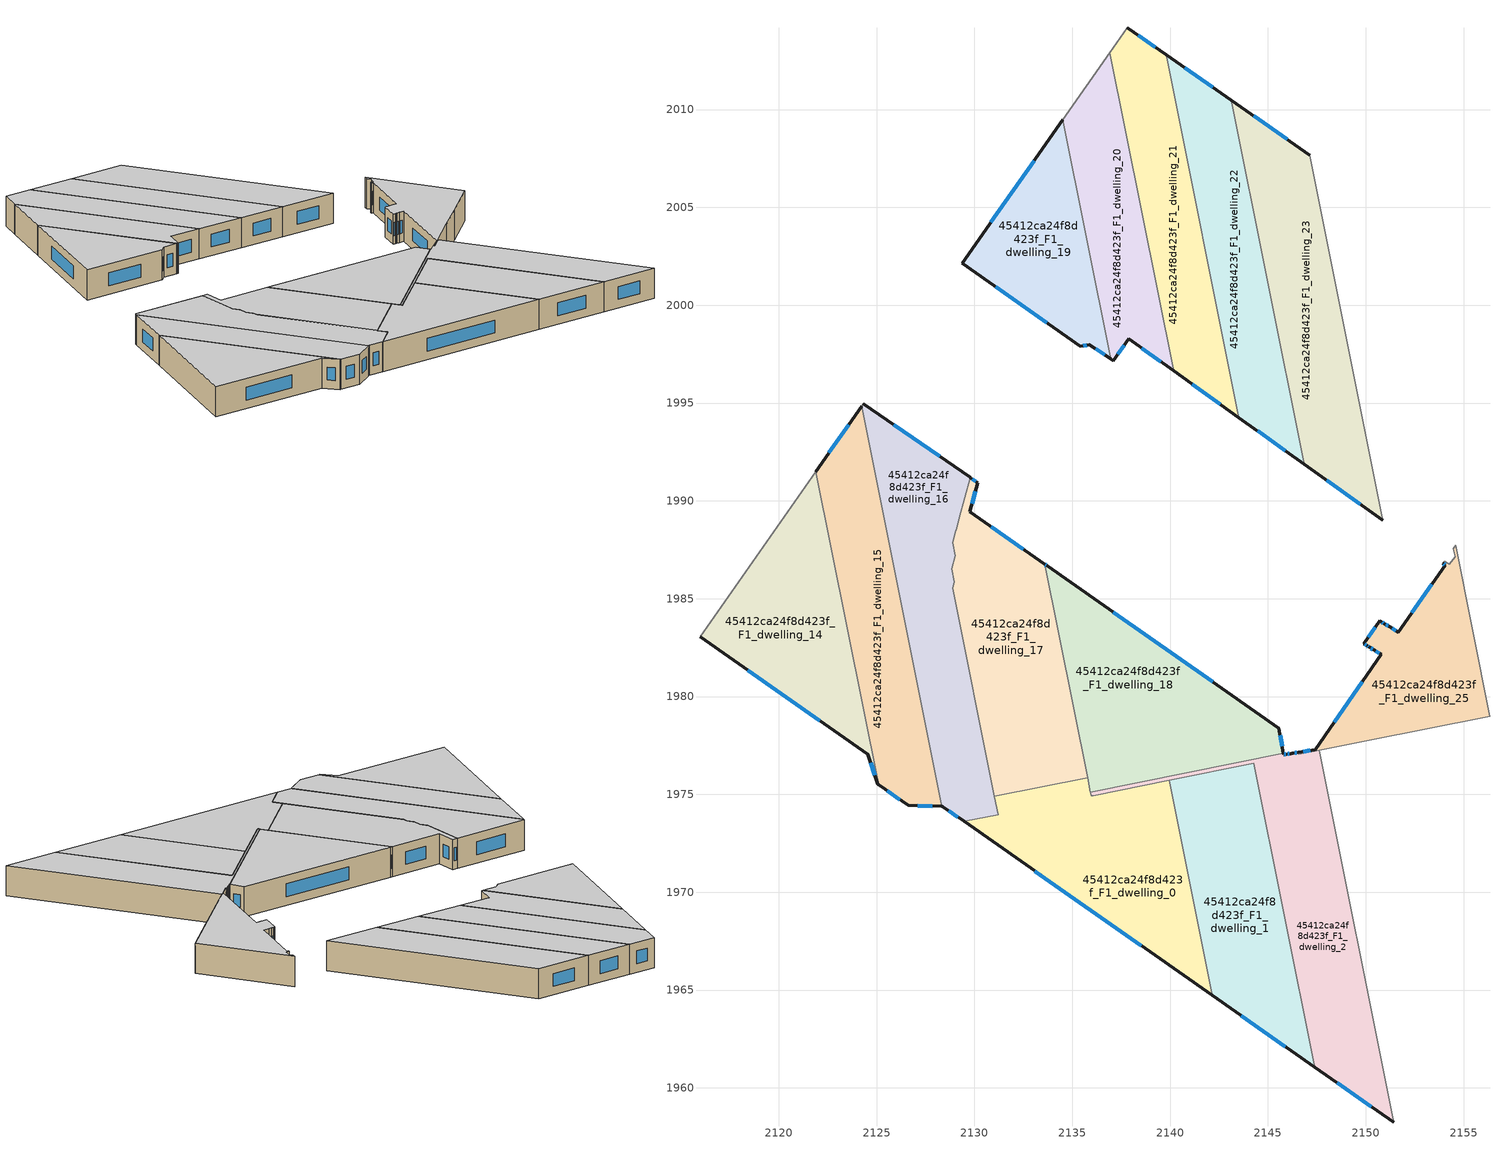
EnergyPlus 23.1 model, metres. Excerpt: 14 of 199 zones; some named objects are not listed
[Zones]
45412ca24f8d423f_F1_dwelling_0
 floor to 45412ca24f8d423f_F0_dwelling_0 (EU_floor_Construction): 2139.95,1975.72 2142.15,1964.74 2129.47,1973.62 2131.21,1973.97 2131.02,1974.9 2135.78,1975.85 2135.97,1974.92 z3
 wall outside (EU_wall_Construction): 2129.47,1973.62 2142.15,1964.74 z3:6
 wall to 45412ca24f8d423f_F1_dwelling_17 (EU_wall_Construction): 2135.78,1975.85 2131.02,1974.9 z3:6
 wall to 45412ca24f8d423f_F1_dwelling_1 (EU_wall_Construction): 2142.15,1964.74 2139.95,1975.72 z3:6
 wall to 45412ca24f8d423f_F1_dwelling_16 (EU_wall_Construction): 2131.02,1974.9 2131.21,1973.97 2129.47,1973.62 z3:6
 wall to 45412ca24f8d423f_F1_dwelling_18 (EU_wall_Construction): 2135.93,1975.12 2135.78,1975.85 z3:6
 wall to 45412ca24f8d423f_F1_dwelling_2 (EU_wall_Construction): 2139.95,1975.72 2136.07,1974.94 2135.97,1974.92 2135.94,1975.07 2135.93,1975.12 z3:6
 window (EU_Window_Construction): 2133.09,1971.08 2138.53,1967.28 z3.86:5.14
 ceiling to 45412ca24f8d423f_F2_dwelling_0 (EU_floor_Construction): 2142.15,1964.74 2139.95,1975.72 2135.97,1974.92 2135.78,1975.85 2131.02,1974.9 2131.21,1973.97 2129.47,1973.62 z6
45412ca24f8d423f_F1_dwelling_1
 floor to 45412ca24f8d423f_F0_dwelling_1 (EU_floor_Construction): 2144.29,1976.59 2147.4,1961.06 2142.15,1964.74 2139.95,1975.72 z3
 wall outside (EU_wall_Construction): 2142.15,1964.74 2147.4,1961.06 z3:6
 wall to 45412ca24f8d423f_F1_dwelling_2 (EU_wall_Construction): 2147.4,1961.06 2144.29,1976.59 2139.95,1975.72 z3:6
 window (EU_Window_Construction): 2143.65,1963.69 2145.9,1962.11 z3.86:5.14
 ceiling to 45412ca24f8d423f_F2_dwelling_1 (EU_floor_Construction): 2147.4,1961.06 2144.29,1976.59 2139.95,1975.72 2142.15,1964.74 z6
45412ca24f8d423f_F1_dwelling_14
 floor to 45412ca24f8d423f_F0_dwelling_14 (EU_floor_Construction): 2121.9,1991.5 2125.1,1975.49 2125.05,1975.53 2124.56,1977.06 2115.98,1983.07 z3
 wall outside (EU_wall_Construction): 2115.98,1983.07 2124.56,1977.06 2125.05,1975.53 2125.1,1975.49 z3:6
 wall adiabatic (EU_wall_Construction): 2121.9,1991.5 2115.98,1983.07 z3:6
 wall to 45412ca24f8d423f_F1_dwelling_15 (EU_wall_Construction): 2125.1,1975.49 2121.9,1991.5 z3:6
 window (EU_Window_Construction): 2124.7,1976.62 2124.91,1975.97 / 2118.43,1981.35 2122.11,1978.77 z3.86:5.14
 ceiling to 45412ca24f8d423f_F2_dwelling_14 (EU_floor_Construction): 2125.1,1975.49 2121.9,1991.5 2115.98,1983.07 2124.56,1977.06 2125.05,1975.53 z6
45412ca24f8d423f_F1_dwelling_15
 floor to 45412ca24f8d423f_F0_dwelling_15 (EU_floor_Construction): 2124.24,1994.84 2128.34,1974.38 2126.62,1974.43 2125.1,1975.49 2121.9,1991.5 z3
 wall outside (EU_wall_Construction): 2124.24,1994.84 2121.9,1991.5 / 2125.1,1975.49 2126.62,1974.43 2128.34,1974.38 z3:6
 wall to 45412ca24f8d423f_F1_dwelling_16 (EU_wall_Construction): 2128.34,1974.38 2124.24,1994.84 z3:6
 window (EU_Window_Construction): 2123.57,1993.89 2122.57,1992.45 / 2127.11,1974.42 2127.85,1974.4 / 2125.54,1975.19 2126.19,1974.74 z3.86:5.14
 ceiling to 45412ca24f8d423f_F2_dwelling_15 (EU_floor_Construction): 2128.34,1974.38 2124.24,1994.84 2121.9,1991.5 2125.1,1975.49 2126.62,1974.43 z6
45412ca24f8d423f_F1_dwelling_16
 floor to 45412ca24f8d423f_F0_dwelling_16 (EU_floor_Construction): 2129.78,1991.19 2129.06,1988.5 2128.88,1987.85 2129.02,1987.19 2128.84,1986.53 2128.97,1985.87 2128.89,1985.54 2131.21,1973.96 2129.47,1973.62 2128.38,1974.38 2128.34,1974.38 2124.24,1994.84 2124.32,1994.96 z3
 wall outside (EU_wall_Construction): 2128.34,1974.38 2128.38,1974.38 2129.47,1973.62 / 2129.78,1991.2 2124.32,1994.96 z3:6
 wall to 45412ca24f8d423f_F1_dwelling_17 (EU_wall_Construction): 2131.02,1974.9 2128.89,1985.54 2128.97,1985.87 2128.84,1986.53 2129.02,1987.19 2128.88,1987.85 2129.06,1988.5 2129.23,1989.14 2129.78,1991.19 z3:6
 wall adiabatic (EU_wall_Construction): 2124.32,1994.96 2124.24,1994.84 z3:6
 window (EU_Window_Construction): 2128.69,1974.16 2129.16,1973.84 / 2128.22,1992.27 2125.88,1993.88 z3.86:5.14
 ceiling to 45412ca24f8d423f_F2_dwelling_16 (EU_floor_Construction): 2131.21,1973.96 2128.89,1985.54 2128.97,1985.87 2128.84,1986.53 2129.02,1987.19 2128.88,1987.85 2129.06,1988.5 2129.78,1991.19 2124.32,1994.96 2124.24,1994.84 2128.34,1974.38 2128.38,1974.38 2129.47,1973.62 z6
45412ca24f8d423f_F1_dwelling_17
 floor to 45412ca24f8d423f_F0_dwelling_17 (EU_floor_Construction): 2133.6,1986.76 2135.78,1975.85 2131.02,1974.9 2128.89,1985.54 2128.97,1985.87 2128.84,1986.54 2129.02,1987.19 2128.88,1987.85 2129.06,1988.5 2129.23,1989.14 2129.78,1991.19 2130.17,1990.92 2129.77,1989.44 z3
 wall outside (EU_wall_Construction): 2133.6,1986.76 2129.77,1989.44 2130.17,1990.92 2129.78,1991.19 z3:6
 wall to 45412ca24f8d423f_F1_dwelling_18 (EU_wall_Construction): 2135.78,1975.85 2133.6,1986.76 z3:6
 window (EU_Window_Construction): 2130.06,1991 2129.89,1991.12 / 2129.89,1989.86 2130.06,1990.5 / 2132.5,1987.53 2130.87,1988.67 z3.86:5.14
 ceiling to 45412ca24f8d423f_F2_dwelling_17 (EU_floor_Construction): 2135.78,1975.85 2133.6,1986.76 2129.77,1989.44 2130.17,1990.92 2129.78,1991.19 2129.23,1989.14 2129.06,1988.5 2128.88,1987.85 2129.02,1987.19 2128.84,1986.54 2128.97,1985.87 2128.89,1985.54 2131.02,1974.9 z6
45412ca24f8d423f_F1_dwelling_18
 floor to 45412ca24f8d423f_F0_dwelling_18 (EU_floor_Construction): 2145.56,1978.38 2145.79,1977.09 2135.93,1975.12 2133.6,1986.76 2133.72,1986.68 z3
 wall outside (EU_wall_Construction): 2145.79,1977.09 2145.56,1978.38 2133.72,1986.68 2133.6,1986.76 z3:6
 wall to 45412ca24f8d423f_F1_dwelling_2 (EU_wall_Construction): 2135.93,1975.12 2145.79,1977.09 z3:6
 window (EU_Window_Construction): 2133.68,1986.7 2133.63,1986.74 / 2142.17,1980.75 2137.1,1984.31 / 2145.73,1977.46 2145.62,1978.01 z3.86:5.14
 ceiling to 45412ca24f8d423f_F2_dwelling_18 (EU_floor_Construction): 2145.79,1977.09 2145.56,1978.38 2133.72,1986.68 2133.6,1986.76 2135.93,1975.12 z6
45412ca24f8d423f_F1_dwelling_19
 floor to 45412ca24f8d423f_F0_dwelling_19 (EU_floor_Construction): 2134.52,2009.49 2136.97,1997.25 2135.88,1997.98 2135.42,1997.89 2129.37,2002.15 z3
 wall outside (EU_wall_Construction): 2134.52,2009.49 2129.37,2002.15 2135.42,1997.89 2135.88,1997.98 2136.97,1997.25 z3:6
 wall to 45412ca24f8d423f_F1_dwelling_20 (EU_wall_Construction): 2136.97,1997.25 2134.52,2009.49 z3:6
 window (EU_Window_Construction): 2135.55,1997.92 2135.75,1997.95 / 2131.1,2000.93 2133.69,1999.11 / 2133.05,2007.39 2130.84,2004.24 / 2136.19,1997.77 2136.66,1997.46 z3.86:5.14
 ceiling to 45412ca24f8d423f_F2_dwelling_19 (EU_floor_Construction): 2136.97,1997.25 2134.52,2009.49 2129.37,2002.15 2135.42,1997.89 2135.88,1997.98 z6
45412ca24f8d423f_F1_dwelling_2
 floor to 45412ca24f8d423f_F0_dwelling_2 (EU_floor_Construction): 2147.62,1977.25 2151.43,1958.24 2147.4,1961.06 2144.29,1976.59 2136.07,1974.94 2135.97,1974.92 2135.94,1975.07 2135.93,1975.12 2145.79,1977.09 2145.8,1977.04 2145.95,1977.06 2146.16,1977.09 2146.25,1977.1 2146.29,1977.11 2146.54,1977.15 2146.56,1977.04 z3
 wall outside (EU_wall_Construction): 2146.54,1977.15 2146.29,1977.11 2146.25,1977.1 2146.16,1977.09 2145.95,1977.06 2145.8,1977.04 2145.79,1977.09 / 2147.4,1961.06 2151.43,1958.24 z3:6
 wall to 45412ca24f8d423f_F1_dwelling_25 (EU_wall_Construction): 2147.62,1977.25 2146.56,1977.04 2146.54,1977.15 z3:6
 wall to 45412ca24f8d423f_F1_dwelling_3 (EU_wall_Construction): 2151.43,1958.24 2147.62,1977.25 z3:6
 window (EU_Window_Construction): 2145.91,1977.05 2145.84,1977.04 / 2146.1,1977.08 2146.01,1977.07 / 2146.47,1977.14 2146.36,1977.12 / 2148.55,1960.26 2150.28,1959.05 z3.86:5.14
 ceiling to 45412ca24f8d423f_F2_dwelling_2 (EU_floor_Construction): 2151.43,1958.24 2147.62,1977.25 2146.56,1977.04 2146.54,1977.15 2146.29,1977.11 2146.25,1977.1 2146.16,1977.09 2145.95,1977.06 2145.8,1977.04 2145.79,1977.09 2135.93,1975.12 2135.94,1975.07 2135.97,1974.92 2136.07,1974.94 2144.29,1976.59 2147.4,1961.06 z6
45412ca24f8d423f_F1_dwelling_20
 floor to 45412ca24f8d423f_F0_dwelling_20 (EU_floor_Construction): 2136.92,2012.9 2140.18,1996.64 2137.89,1998.28 2137.09,1997.17 2137.03,1997.21 2136.97,1997.25 2134.52,2009.49 z3
 wall outside (EU_wall_Construction): 2136.97,1997.25 2137.03,1997.21 2137.09,1997.17 2137.89,1998.28 2140.18,1996.64 z3:6
 wall to 45412ca24f8d423f_F1_dwelling_21 (EU_wall_Construction): 2140.18,1996.64 2136.92,2012.9 z3:6
 wall adiabatic (EU_wall_Construction): 2136.92,2012.9 2134.52,2009.49 z3:6
 window (EU_Window_Construction): 2138.54,1997.81 2139.52,1997.11 / 2137.32,1997.49 2137.66,1997.96 z3.86:5.14
 ceiling to 45412ca24f8d423f_F2_dwelling_20 (EU_floor_Construction): 2140.18,1996.64 2136.92,2012.9 2134.52,2009.49 2136.97,1997.25 2137.03,1997.21 2137.09,1997.17 2137.89,1998.28 z6
45412ca24f8d423f_F1_dwelling_21
 floor to 45412ca24f8d423f_F0_dwelling_21 (EU_floor_Construction): 2139.8,2012.8 2143.52,1994.26 2140.18,1996.64 2136.92,2012.9 2137.82,2014.18 z3
 wall outside (EU_wall_Construction): 2139.8,2012.8 2137.82,2014.18 / 2140.18,1996.64 2143.52,1994.26 z3:6
 wall to 45412ca24f8d423f_F1_dwelling_22 (EU_wall_Construction): 2143.52,1994.26 2139.8,2012.8 z3:6
 wall adiabatic (EU_wall_Construction): 2137.82,2014.18 2136.92,2012.9 z3:6
 window (EU_Window_Construction): 2139.23,2013.19 2138.38,2013.79 / 2141.13,1995.96 2142.56,1994.94 z3.86:5.14
 ceiling to 45412ca24f8d423f_F2_dwelling_21 (EU_floor_Construction): 2143.52,1994.26 2139.8,2012.8 2137.82,2014.18 2136.92,2012.9 2140.18,1996.64 z6
45412ca24f8d423f_F1_dwelling_22
 floor to 45412ca24f8d423f_F0_dwelling_22 (EU_floor_Construction): 2143.12,2010.47 2146.85,1991.88 2143.52,1994.26 2139.8,2012.8 z3
 wall outside (EU_wall_Construction): 2143.52,1994.26 2146.85,1991.88 / 2143.12,2010.47 2139.8,2012.8 z3:6
 wall to 45412ca24f8d423f_F1_dwelling_23 (EU_wall_Construction): 2146.85,1991.88 2143.12,2010.47 z3:6
 window (EU_Window_Construction): 2144.47,1993.58 2145.9,1992.56 / 2142.17,2011.14 2140.75,2012.13 z3.86:5.14
 ceiling to 45412ca24f8d423f_F2_dwelling_22 (EU_floor_Construction): 2146.85,1991.88 2143.12,2010.47 2139.8,2012.8 2143.52,1994.26 z6
45412ca24f8d423f_F1_dwelling_23
 floor to 45412ca24f8d423f_F0_dwelling_23 (EU_floor_Construction): 2147.13,2007.67 2150.88,1989 2146.85,1991.88 2143.12,2010.47 z3
 wall outside (EU_wall_Construction): 2147.13,2007.67 2143.12,2010.47 / 2146.85,1991.88 2150.88,1989 z3:6
 wall to 45412ca24f8d423f_F1_dwelling_24 (EU_wall_Construction): 2150.88,1989 2147.13,2007.67 z3:6
 window (EU_Window_Construction): 2145.99,2008.47 2144.27,2009.67 / 2148,1991.05 2149.73,1989.82 z3.86:5.14
 ceiling to 45412ca24f8d423f_F2_dwelling_23 (EU_floor_Construction): 2150.88,1989 2147.13,2007.67 2143.12,2010.47 2146.85,1991.88 z6
45412ca24f8d423f_F1_dwelling_25
 floor to 45412ca24f8d423f_F0_dwelling_25 (EU_floor_Construction): 2154.6,1987.73 2156.35,1979 2146.56,1977.04 2146.54,1977.15 2147.42,1977.28 2150.8,1982.16 2150.41,1982.39 2150.2,1982.51 2150.15,1982.54 2150.07,1982.59 2149.89,1982.7 2150.71,1983.87 2150.75,1983.85 2150.79,1983.82 2150.95,1983.73 2151.22,1983.56 2151.65,1983.29 2154.07,1986.72 2153.95,1986.8 2154.03,1986.93 2154.28,1986.75 2154.56,1987.15 2154.48,1987.56 z3
 wall outside (EU_wall_Construction): 2153.95,1986.8 2154.07,1986.72 2151.65,1983.29 2151.22,1983.56 2150.95,1983.73 2150.79,1983.82 2150.75,1983.85 2150.71,1983.87 2149.89,1982.7 2150.07,1982.59 2150.15,1982.54 2150.2,1982.51 2150.41,1982.39 2150.8,1982.16 2147.42,1977.28 2146.54,1977.15 z3:6
 wall to 45412ca24f8d423f_F1_dwelling_24 (EU_wall_Construction): 2154.6,1987.73 2154.48,1987.56 2154.56,1987.15 2154.28,1986.75 2154.03,1986.93 2153.95,1986.8 z3:6
 wall to 45412ca24f8d423f_F1_dwelling_26 (EU_wall_Construction): 2156.35,1979 2154.6,1987.73 z3:6
 wall to 45412ca24f8d423f_F1_dwelling_3 (EU_wall_Construction): 2147.62,1977.25 2150.42,1977.82 z3:6
 wall to 45412ca24f8d423f_F1_dwelling_4 (EU_wall_Construction): 2150.42,1977.82 2152.9,1978.31 z3:6
 wall to 45412ca24f8d423f_F1_dwelling_5 (EU_wall_Construction): 2152.9,1978.31 2156.35,1979 z3:6
 window (EU_Window_Construction): 2149.94,1982.67 2150.01,1982.62 / 2150.47,1983.54 2150.12,1983.03 / 2150.9,1983.75 2150.84,1983.8 / 2151.14,1983.61 2151.02,1983.68 / 2151.53,1983.37 2151.34,1983.48 / 2153.38,1985.74 2152.34,1984.27 / 2153.98,1986.78 2154.03,1986.74 / 2147.17,1977.24 2146.8,1977.19 / 2149.83,1980.76 2148.39,1978.68 / 2150.52,1982.32 2150.69,1982.22 / 2150.26,1982.48 2150.35,1982.42 / 2150.09,1982.58 2150.13,1982.56 z3.86:5.14
 ceiling to 45412ca24f8d423f_F2_dwelling_25 (EU_floor_Construction): 2156.35,1979 2154.6,1987.73 2154.48,1987.56 2154.56,1987.15 2154.28,1986.75 2154.03,1986.93 2153.95,1986.8 2154.07,1986.72 2151.65,1983.29 2151.22,1983.56 2150.95,1983.73 2150.79,1983.82 2150.75,1983.85 2150.71,1983.87 2149.89,1982.7 2150.07,1982.59 2150.15,1982.54 2150.2,1982.51 2150.41,1982.39 2150.8,1982.16 2147.42,1977.28 2146.54,1977.15 2146.56,1977.04 z6
[Building]
EU S2 Campaign: North Axis=0; Terrain=City; Solar Distribution=FullExterior
[Site:Location]
Helsinki-Vantaa.AP: Latitude=60.317; Longitude=24.963; Time Zone=2; Elevation=54.6
[SizingPeriod:WeatherFileDays]
AnnualSizingPeriod: Begin Month=1; Begin Day of Month=1; End Month=12; End Day of Month=31; Day of Week for Start Day=Monday; Use Weather File Daylight Saving Period=No; Use Weather File Rain and Snow Indicators=No
[MATERIAL]
EU_InternalMass_Material: Roughness=MediumRough; Thickness=0.1; Conductivity=1; Density=1800; Specific Heat=900; Thermal Absorptance=0.9; Solar Absorptance=0.7; Visible Absorptance=0.7
[MATERIAL:NOMASS] Roughness=MediumRough; Thermal Absorptance=0.9; Solar Absorptance=0.7; Visible Absorptance=0.7
Name | Thermal Resistance
EU_wall_NoMass | 1.10183
EU_floor_NoMass | 1.70606
[WINDOWMATERIAL:SIMPLEGLAZINGSYSTEM]
EU_Window_SimpleGlazing: UFactor=3.11035; Solar Heat Gain Coefficient=0.8; Visible Transmittance=0.8
[CONSTRUCTION]
EU_wall_Construction: EU_wall_NoMass
EU_floor_Construction: EU_floor_NoMass
EU_Window_Construction: EU_Window_SimpleGlazing
EU_InternalMass_Construction: EU_InternalMass_Material
[ZONE] Type=1; Multiplier=1; Ceiling Height=autocalculate; Floor Area=autocalculate; Part of Total Floor Area=Yes
Name | Volume
45412ca24f8d423f_F1_dwelling_0 | 193.269
45412ca24f8d423f_F1_dwelling_1 | 179.421
45412ca24f8d423f_F1_dwelling_14 | 167.482
45412ca24f8d423f_F1_dwelling_15 | 167.484
45412ca24f8d423f_F1_dwelling_16 | 186.706
45412ca24f8d423f_F1_dwelling_17 | 192.248
45412ca24f8d423f_F1_dwelling_18 | 199.269
45412ca24f8d423f_F1_dwelling_19 | 124.988
45412ca24f8d423f_F1_dwelling_2 | 185.769
45412ca24f8d423f_F1_dwelling_20 | 126.279
45412ca24f8d423f_F1_dwelling_21 | 155.057
45412ca24f8d423f_F1_dwelling_22 | 159.186
45412ca24f8d423f_F1_dwelling_23 | 192.757
45412ca24f8d423f_F1_dwelling_25 | 124.791
[INTERNALMASS] Construction=EU_InternalMass_Construction
Name | Zone or ZoneList | Surface Area
45412ca24f8d423f_F1_dwelling_0_EU_InternalMass | 45412ca24f8d423f_F1_dwelling_0 | 64.4247
45412ca24f8d423f_F1_dwelling_1_EU_InternalMass | 45412ca24f8d423f_F1_dwelling_1 | 59.8073
45412ca24f8d423f_F1_dwelling_2_EU_InternalMass | 45412ca24f8d423f_F1_dwelling_2 | 61.9225
45412ca24f8d423f_F1_dwelling_14_EU_InternalMass | 45412ca24f8d423f_F1_dwelling_14 | 55.8271
45412ca24f8d423f_F1_dwelling_15_EU_InternalMass | 45412ca24f8d423f_F1_dwelling_15 | 55.8281
45412ca24f8d423f_F1_dwelling_16_EU_InternalMass | 45412ca24f8d423f_F1_dwelling_16 | 62.2381
45412ca24f8d423f_F1_dwelling_17_EU_InternalMass | 45412ca24f8d423f_F1_dwelling_17 | 64.0806
45412ca24f8d423f_F1_dwelling_18_EU_InternalMass | 45412ca24f8d423f_F1_dwelling_18 | 66.4226
45412ca24f8d423f_F1_dwelling_19_EU_InternalMass | 45412ca24f8d423f_F1_dwelling_19 | 41.6625
45412ca24f8d423f_F1_dwelling_20_EU_InternalMass | 45412ca24f8d423f_F1_dwelling_20 | 42.0927
45412ca24f8d423f_F1_dwelling_21_EU_InternalMass | 45412ca24f8d423f_F1_dwelling_21 | 51.6858
45412ca24f8d423f_F1_dwelling_22_EU_InternalMass | 45412ca24f8d423f_F1_dwelling_22 | 53.0617
45412ca24f8d423f_F1_dwelling_23_EU_InternalMass | 45412ca24f8d423f_F1_dwelling_23 | 64.2521
45412ca24f8d423f_F1_dwelling_25_EU_InternalMass | 45412ca24f8d423f_F1_dwelling_25 | 41.5975
[OTHEREQUIPMENT] Fuel Type=Electricity; Design Level Calculation Method=Watts/Area; Power per Zone Floor Area=1; Fraction Latent=0; Fraction Radiant=0; Fraction Lost=0; Carbon Dioxide Generation Rate=0; EndUse Subcategory=EU_Step8_InternalGains
Name | Zone or ZoneList or Space or SpaceList | Schedule
EU_Step8_InternalGain_45412ca24f8d423f_F1_dwelling_0_f000 | 45412ca24f8d423f_F1_dwelling_0 | EU_Step8_GainSchedule_45412ca24f8d423f_F1_dwelling_0_f000
EU_Step8_InternalGain_45412ca24f8d423f_F1_dwelling_1_f000 | 45412ca24f8d423f_F1_dwelling_1 | EU_Step8_GainSchedule_45412ca24f8d423f_F1_dwelling_1_f000
EU_Step8_InternalGain_45412ca24f8d423f_F1_dwelling_2_f000 | 45412ca24f8d423f_F1_dwelling_2 | EU_Step8_GainSchedule_45412ca24f8d423f_F1_dwelling_2_f000
EU_Step8_InternalGain_45412ca24f8d423f_F1_dwelling_14_f000 | 45412ca24f8d423f_F1_dwelling_14 | EU_Step8_GainSchedule_45412ca24f8d423f_F1_dwelling_14_f000
EU_Step8_InternalGain_45412ca24f8d423f_F1_dwelling_15_f000 | 45412ca24f8d423f_F1_dwelling_15 | EU_Step8_GainSchedule_45412ca24f8d423f_F1_dwelling_15_f000
EU_Step8_InternalGain_45412ca24f8d423f_F1_dwelling_16_f000 | 45412ca24f8d423f_F1_dwelling_16 | EU_Step8_GainSchedule_45412ca24f8d423f_F1_dwelling_16_f000
EU_Step8_InternalGain_45412ca24f8d423f_F1_dwelling_17_f000 | 45412ca24f8d423f_F1_dwelling_17 | EU_Step8_GainSchedule_45412ca24f8d423f_F1_dwelling_17_f000
EU_Step8_InternalGain_45412ca24f8d423f_F1_dwelling_18_f000 | 45412ca24f8d423f_F1_dwelling_18 | EU_Step8_GainSchedule_45412ca24f8d423f_F1_dwelling_18_f000
EU_Step8_InternalGain_45412ca24f8d423f_F1_dwelling_19_f000 | 45412ca24f8d423f_F1_dwelling_19 | EU_Step8_GainSchedule_45412ca24f8d423f_F1_dwelling_19_f000
EU_Step8_InternalGain_45412ca24f8d423f_F1_dwelling_20_f000 | 45412ca24f8d423f_F1_dwelling_20 | EU_Step8_GainSchedule_45412ca24f8d423f_F1_dwelling_20_f000
EU_Step8_InternalGain_45412ca24f8d423f_F1_dwelling_21_f000 | 45412ca24f8d423f_F1_dwelling_21 | EU_Step8_GainSchedule_45412ca24f8d423f_F1_dwelling_21_f000
EU_Step8_InternalGain_45412ca24f8d423f_F1_dwelling_22_f000 | 45412ca24f8d423f_F1_dwelling_22 | EU_Step8_GainSchedule_45412ca24f8d423f_F1_dwelling_22_f000
EU_Step8_InternalGain_45412ca24f8d423f_F1_dwelling_23_f000 | 45412ca24f8d423f_F1_dwelling_23 | EU_Step8_GainSchedule_45412ca24f8d423f_F1_dwelling_23_f000
EU_Step8_InternalGain_45412ca24f8d423f_F1_dwelling_25_f000 | 45412ca24f8d423f_F1_dwelling_25 | EU_Step8_GainSchedule_45412ca24f8d423f_F1_dwelling_25_f000
[ZONEVENTILATION:DESIGNFLOWRATE] Schedule=EU_AlwaysOn; Design Flow Rate Calculation Method=AirChanges/Hour; Air Changes per Hour=0.756316; Ventilation Type=Natural; Fan Pressure Rise=0; Fan Total Efficiency=1; Constant Term Coefficient=1; Temperature Term Coefficient=0; Velocity Term Coefficient=0; Velocity Squared Term Coefficient=0; Minimum Indoor Temperature=-100; Maximum Indoor Temperature=100; Delta Temperature=-100; Minimum Outdoor Temperature=-100; Maximum Outdoor Temperature=100; Maximum Wind Speed=40
Name | Zone or ZoneList or Space or SpaceList
EU_ConstantAir_45412ca24f8d423f_F1_dwelling_0 | 45412ca24f8d423f_F1_dwelling_0
EU_ConstantAir_45412ca24f8d423f_F1_dwelling_1 | 45412ca24f8d423f_F1_dwelling_1
EU_ConstantAir_45412ca24f8d423f_F1_dwelling_2 | 45412ca24f8d423f_F1_dwelling_2
EU_ConstantAir_45412ca24f8d423f_F1_dwelling_14 | 45412ca24f8d423f_F1_dwelling_14
EU_ConstantAir_45412ca24f8d423f_F1_dwelling_15 | 45412ca24f8d423f_F1_dwelling_15
EU_ConstantAir_45412ca24f8d423f_F1_dwelling_16 | 45412ca24f8d423f_F1_dwelling_16
EU_ConstantAir_45412ca24f8d423f_F1_dwelling_17 | 45412ca24f8d423f_F1_dwelling_17
EU_ConstantAir_45412ca24f8d423f_F1_dwelling_18 | 45412ca24f8d423f_F1_dwelling_18
EU_ConstantAir_45412ca24f8d423f_F1_dwelling_19 | 45412ca24f8d423f_F1_dwelling_19
EU_ConstantAir_45412ca24f8d423f_F1_dwelling_20 | 45412ca24f8d423f_F1_dwelling_20
EU_ConstantAir_45412ca24f8d423f_F1_dwelling_21 | 45412ca24f8d423f_F1_dwelling_21
EU_ConstantAir_45412ca24f8d423f_F1_dwelling_22 | 45412ca24f8d423f_F1_dwelling_22
EU_ConstantAir_45412ca24f8d423f_F1_dwelling_23 | 45412ca24f8d423f_F1_dwelling_23
EU_ConstantAir_45412ca24f8d423f_F1_dwelling_25 | 45412ca24f8d423f_F1_dwelling_25
[HVACTEMPLATE:ZONE:IDEALLOADSAIRSYSTEM] System Availability Schedule=EU_AlwaysOn; Maximum Heating Supply Air Temperature=50; Minimum Cooling Supply Air Temperature=13; Maximum Heating Supply Air Humidity Ratio=0.0156; Minimum Cooling Supply Air Humidity Ratio=0.0077; Heating Limit=NoLimit; Cooling Limit=NoLimit; Heating Availability Schedule=EU_AlwaysOn; Cooling Availability Schedule=EU_CoolingOff; Dehumidification Control Type=ConstantSensibleHeatRatio; Cooling Sensible Heat Ratio=0.7; Dehumidification Setpoint=60; Humidification Control Type=None; Humidification Setpoint=30; Outdoor Air Method=None; Outdoor Air Flow Rate per Person=0.00944; Outdoor Air Flow Rate per Zone Floor Area=0; Outdoor Air Flow Rate per Zone=0; Demand Controlled Ventilation Type=None; Outdoor Air Economizer Type=NoEconomizer; Heat Recovery Type=None; Sensible Heat Recovery Effectiveness=0.7; Latent Heat Recovery Effectiveness=0.65
Name | Template Thermostat
45412ca24f8d423f_F1_dwelling_0 | EU_HeatOnly_45412ca24f8d423f_F1_dwelling_0
45412ca24f8d423f_F1_dwelling_1 | EU_HeatOnly_45412ca24f8d423f_F1_dwelling_1
45412ca24f8d423f_F1_dwelling_2 | EU_HeatOnly_45412ca24f8d423f_F1_dwelling_2
45412ca24f8d423f_F1_dwelling_14 | EU_HeatOnly_45412ca24f8d423f_F1_dwelling_14
45412ca24f8d423f_F1_dwelling_15 | EU_HeatOnly_45412ca24f8d423f_F1_dwelling_15
45412ca24f8d423f_F1_dwelling_16 | EU_HeatOnly_45412ca24f8d423f_F1_dwelling_16
45412ca24f8d423f_F1_dwelling_17 | EU_HeatOnly_45412ca24f8d423f_F1_dwelling_17
45412ca24f8d423f_F1_dwelling_18 | EU_HeatOnly_45412ca24f8d423f_F1_dwelling_18
45412ca24f8d423f_F1_dwelling_19 | EU_HeatOnly_45412ca24f8d423f_F1_dwelling_19
45412ca24f8d423f_F1_dwelling_20 | EU_HeatOnly_45412ca24f8d423f_F1_dwelling_20
45412ca24f8d423f_F1_dwelling_21 | EU_HeatOnly_45412ca24f8d423f_F1_dwelling_21
45412ca24f8d423f_F1_dwelling_22 | EU_HeatOnly_45412ca24f8d423f_F1_dwelling_22
45412ca24f8d423f_F1_dwelling_23 | EU_HeatOnly_45412ca24f8d423f_F1_dwelling_23
45412ca24f8d423f_F1_dwelling_25 | EU_HeatOnly_45412ca24f8d423f_F1_dwelling_25
[SIZING:ZONE] Zone Cooling Design Supply Air Temperature Input Method=SupplyAirTemperature; Zone Cooling Design Supply Air Temperature=13; Zone Heating Design Supply Air Temperature Input Method=SupplyAirTemperature; Zone Heating Design Supply Air Temperature=50; Zone Cooling Design Supply Air Humidity Ratio=0.008; Zone Heating Design Supply Air Humidity Ratio=0.008; Cooling Design Air Flow Method=DesignDay; Cooling Design Air Flow Rate=0; Cooling Minimum Air Flow per Zone Floor Area=0.000762; Cooling Minimum Air Flow=0; Cooling Minimum Air Flow Fraction=0.2; Heating Design Air Flow Method=DesignDay; Heating Design Air Flow Rate=0; Heating Maximum Air Flow per Zone Floor Area=0.002032; Heating Maximum Air Flow=0.141576; Heating Maximum Air Flow Fraction=0.3; Account for Dedicated Outdoor Air System=No; Dedicated Outdoor Air System Control Strategy=NeutralSupplyAir; Dedicated Outdoor Air Low Setpoint Temperature for Design=autosize; Dedicated Outdoor Air High Setpoint Temperature for Design=autosize; Zone Load Sizing Method=Sensible Load Only No Latent Load; Zone Latent Cooling Design Supply Air Humidity Ratio Input Method=HumidityRatioDifference; Zone Cooling Design Supply Air Humidity Ratio Difference=0.005; Zone Latent Heating Design Supply Air Humidity Ratio Input Method=HumidityRatioDifference; Zone Humidification Design Supply Air Humidity Ratio Difference=0.005
45412ca24f8d423f_F1_dwelling_0; 45412ca24f8d423f_F1_dwelling_1; 45412ca24f8d423f_F1_dwelling_2; 45412ca24f8d423f_F1_dwelling_14; 45412ca24f8d423f_F1_dwelling_15; 45412ca24f8d423f_F1_dwelling_16; 45412ca24f8d423f_F1_dwelling_17; 45412ca24f8d423f_F1_dwelling_18; 45412ca24f8d423f_F1_dwelling_19; 45412ca24f8d423f_F1_dwelling_20; 45412ca24f8d423f_F1_dwelling_21; 45412ca24f8d423f_F1_dwelling_22; 45412ca24f8d423f_F1_dwelling_23; 45412ca24f8d423f_F1_dwelling_25
[SCHEDULE:CONSTANT]
Name | Hourly Value
EU_AlwaysOn | 1
EU_CoolingOff | 0
[SCHEDULE:FILE] Column Number=1; Rows to Skip at Top=0; Number of Hours of Data=8760; Column Separator=Comma; Interpolate to Timestep=No; Minutes per Item=60; Adjust Schedule for Daylight Savings=Yes
Name | File
EU_Step8_GainSchedule_45412ca24f8d423f_F1_dwelling_0_f000 | ../../schedules/45412ca24f8d423f/45412ca24f8d423f_F1_dwelling_0_f000_gain.csv
EU_Step8_GainSchedule_45412ca24f8d423f_F1_dwelling_1_f000 | ../../schedules/45412ca24f8d423f/45412ca24f8d423f_F1_dwelling_1_f000_gain.csv
EU_Step8_GainSchedule_45412ca24f8d423f_F1_dwelling_2_f000 | ../../schedules/45412ca24f8d423f/45412ca24f8d423f_F1_dwelling_2_f000_gain.csv
EU_Step8_GainSchedule_45412ca24f8d423f_F1_dwelling_14_f000 | ../../schedules/45412ca24f8d423f/45412ca24f8d423f_F1_dwelling_14_f000_gain.csv
EU_Step8_GainSchedule_45412ca24f8d423f_F1_dwelling_15_f000 | ../../schedules/45412ca24f8d423f/45412ca24f8d423f_F1_dwelling_15_f000_gain.csv
EU_Step8_GainSchedule_45412ca24f8d423f_F1_dwelling_16_f000 | ../../schedules/45412ca24f8d423f/45412ca24f8d423f_F1_dwelling_16_f000_gain.csv
EU_Step8_GainSchedule_45412ca24f8d423f_F1_dwelling_17_f000 | ../../schedules/45412ca24f8d423f/45412ca24f8d423f_F1_dwelling_17_f000_gain.csv
EU_Step8_GainSchedule_45412ca24f8d423f_F1_dwelling_18_f000 | ../../schedules/45412ca24f8d423f/45412ca24f8d423f_F1_dwelling_18_f000_gain.csv
EU_Step8_GainSchedule_45412ca24f8d423f_F1_dwelling_19_f000 | ../../schedules/45412ca24f8d423f/45412ca24f8d423f_F1_dwelling_19_f000_gain.csv
EU_Step8_GainSchedule_45412ca24f8d423f_F1_dwelling_20_f000 | ../../schedules/45412ca24f8d423f/45412ca24f8d423f_F1_dwelling_20_f000_gain.csv
EU_Step8_GainSchedule_45412ca24f8d423f_F1_dwelling_21_f000 | ../../schedules/45412ca24f8d423f/45412ca24f8d423f_F1_dwelling_21_f000_gain.csv
EU_Step8_GainSchedule_45412ca24f8d423f_F1_dwelling_22_f000 | ../../schedules/45412ca24f8d423f/45412ca24f8d423f_F1_dwelling_22_f000_gain.csv
EU_Step8_GainSchedule_45412ca24f8d423f_F1_dwelling_23_f000 | ../../schedules/45412ca24f8d423f/45412ca24f8d423f_F1_dwelling_23_f000_gain.csv
EU_Step8_GainSchedule_45412ca24f8d423f_F1_dwelling_25_f000 | ../../schedules/45412ca24f8d423f/45412ca24f8d423f_F1_dwelling_25_f000_gain.csv
